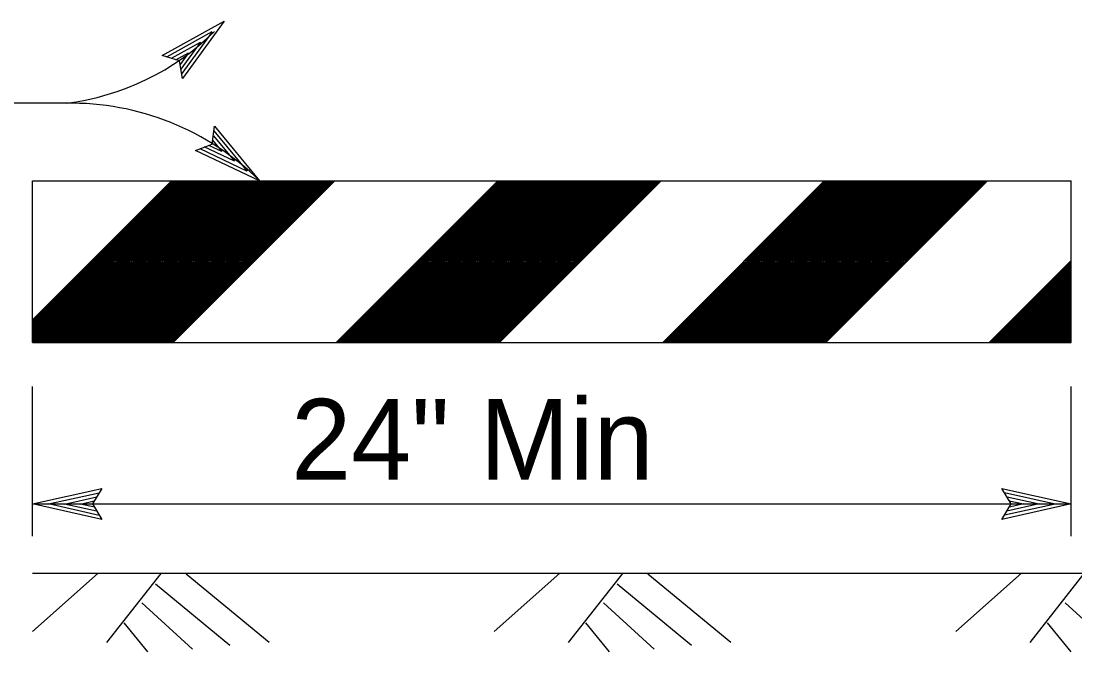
# Model space of a CAD drawing. Extents: x -894 to 866, y -476 to 714.
# Drawn here: x -319.8 to -228.5, y 82.1 to 136.7 of the extents above; entities that cross this region are included whole.
import ezdxf

# ---------------------------------------------------------------- set-up
doc = ezdxf.new("R2010")
doc.units = 0
for name, color, linetype in [('56 Stage 3 Anno', 7, 'Continuous'), ('57 Undefined', 7, 'Continuous'), ('60 Nongeo Data', 7, 'Continuous')]:
    doc.layers.add(name, color=color, linetype=linetype)

msp = doc.modelspace()

# ---------------------------------------------------------------- linework, layer by layer
at = {"layer": '56 Stage 3 Anno'}
for p, q in [((-307.559, 133.758), (-302.183, 136.739)), ((-302.183, 136.739), (-305.786, 131.761)), ((-302.183, 136.739), (-302.183, 136.739)), ((-307.161, 133.635), (-303.215, 135.823)), ((-303.22, 135.813), (-305.849, 132.186)), ((-306.747, 133.521), (-304.25, 134.906)), ((-304.25, 134.906), (-305.947, 132.562)), ((-306.071, 133.287), (-307.559, 133.758)), ((-307.559, 133.758), (-307.559, 133.758)), ((-306.385, 133.379), (-305.284, 133.99)), ((-305.284, 133.99), (-306.01, 132.987)), ((-305.786, 131.761), (-306.071, 133.287)), ((-305.786, 131.761), (-305.786, 131.761)), ((-315.883, 129.619), (-338.197, 129.619)), ((-303.223, 126.084), (-303.032, 127.633)), ((-303.079, 127.219), (-300.207, 123.74)), ((-303.032, 127.633), (-303.032, 127.633)), ((-303.032, 127.633), (-299.117, 122.893)), ((-304.671, 125.525), (-303.223, 126.084)), ((-303.189, 126.41), (-302.387, 125.439)), ((-303.116, 126.792), (-301.298, 124.59)), ((-299.117, 122.893), (-304.671, 125.525)), ((-304.671, 125.525), (-304.671, 125.525)), ((-300.218, 123.744), (-304.265, 125.665)), ((-301.298, 124.59), (-303.912, 125.83)), ((-302.387, 125.439), (-303.506, 125.969)), ((-299.117, 122.893), (-299.117, 122.893)), ((-318.794, 92.1), (-318.794, 105.077)), ((-228.795, 92.1), (-228.795, 105.077)), ((-318.794, 94.893), (-312.794, 96.223)), ((-312.794, 96.223), (-313.594, 94.893)), ((-312.794, 96.223), (-312.794, 96.223)), ((-233.994, 94.893), (-234.794, 96.233)), ((-234.794, 96.233), (-234.794, 96.233)), ((-234.794, 96.233), (-228.795, 94.893)), ((-317.403, 94.897), (-313.029, 95.864)), ((-316.032, 94.891), (-313.207, 95.518)), ((-314.65, 94.89), (-313.441, 95.158)), ((-234.578, 95.877), (-230.174, 94.894)), ((-234.344, 95.518), (-231.557, 94.896)), ((-234.168, 95.171), (-232.939, 94.896)), ((-318.794, 94.893), (-228.795, 94.893)), ((-312.794, 93.553), (-318.794, 94.893)), ((-318.794, 94.893), (-318.794, 94.893)), ((-313.011, 93.909), (-317.414, 94.893)), ((-313.245, 94.269), (-316.032, 94.891)), ((-313.421, 94.616), (-314.65, 94.89)), ((-313.594, 94.893), (-312.794, 93.553)), ((-228.795, 94.893), (-234.794, 93.563)), ((-234.794, 93.563), (-233.994, 94.893)), ((-230.185, 94.89), (-234.56, 93.922)), ((-231.557, 94.896), (-234.382, 94.269)), ((-232.939, 94.896), (-234.148, 94.629)), ((-228.795, 94.893), (-228.795, 94.893)), ((-312.794, 93.553), (-312.794, 93.553)), ((-234.794, 93.563), (-234.794, 93.563))]:
    msp.add_line(p, q, dxfattribs=at)
for centre, radius, start, end in [((-318.619, 151.672), 22.222, 277.07243, 314.60125), ((-315.476, 106.375), 23.248, 45.27885, 91.00141)]:
    msp.add_arc(centre, radius, start, end, dxfattribs=at)
at = {"layer": '60 Nongeo Data'}
for p, q in [((-318.794, 110.853), (-306.754, 122.893)), ((-318.794, 110.853), (-306.754, 122.893)), ((-318.794, 110.712), (-306.613, 122.893)), ((-318.794, 110.57), (-306.471, 122.893)), ((-318.794, 110.429), (-306.33, 122.893)), ((-318.794, 110.287), (-306.188, 122.893)), ((-318.794, 110.146), (-306.047, 122.893)), ((-318.794, 110.004), (-305.905, 122.893)), ((-318.794, 109.863), (-305.764, 122.893)), ((-318.794, 109.721), (-305.623, 122.893)), ((-318.794, 109.58), (-305.481, 122.893)), ((-318.794, 109.439), (-305.34, 122.893)), ((-318.794, 109.297), (-305.198, 122.893)), ((-318.794, 109.156), (-305.057, 122.893)), ((-318.794, 109.014), (-304.916, 122.893)), ((-318.794, 108.893), (-318.794, 122.893)), ((-318.794, 122.893), (-228.795, 122.893)), ((-318.774, 108.893), (-304.774, 122.893)), ((-318.633, 108.893), (-304.633, 122.893)), ((-318.491, 108.893), (-304.491, 122.893)), ((-318.35, 108.893), (-304.35, 122.893)), ((-318.208, 108.893), (-304.209, 122.893)), ((-318.067, 108.893), (-304.067, 122.893)), ((-317.926, 108.893), (-303.926, 122.893)), ((-317.784, 108.893), (-303.784, 122.893)), ((-317.643, 108.893), (-303.643, 122.893)), ((-317.501, 108.893), (-303.501, 122.893)), ((-317.36, 108.893), (-303.36, 122.893)), ((-317.218, 108.893), (-303.218, 122.893)), ((-317.077, 108.893), (-303.077, 122.893)), ((-316.936, 108.893), (-302.936, 122.893)), ((-316.794, 108.893), (-302.794, 122.893)), ((-316.653, 108.893), (-302.653, 122.893)), ((-316.512, 108.893), (-302.512, 122.893)), ((-316.37, 108.893), (-302.37, 122.893)), ((-316.229, 108.893), (-302.229, 122.893)), ((-316.087, 108.893), (-302.087, 122.893)), ((-315.946, 108.893), (-301.946, 122.893)), ((-315.804, 108.893), (-301.804, 122.893)), ((-315.663, 108.893), (-301.663, 122.893)), ((-315.521, 108.893), (-301.522, 122.893)), ((-315.38, 108.893), (-301.38, 122.893)), ((-315.239, 108.893), (-301.239, 122.893)), ((-315.097, 108.893), (-301.097, 122.893)), ((-314.956, 108.893), (-300.956, 122.893)), ((-314.814, 108.893), (-300.814, 122.893)), ((-314.673, 108.893), (-300.673, 122.893)), ((-314.531, 108.893), (-300.531, 122.893)), ((-314.39, 108.893), (-300.39, 122.893)), ((-314.249, 108.893), (-300.249, 122.893)), ((-314.107, 108.893), (-300.107, 122.893)), ((-313.966, 108.893), (-299.966, 122.893)), ((-313.825, 108.893), (-299.825, 122.893)), ((-313.683, 108.893), (-299.683, 122.893)), ((-313.542, 108.893), (-299.542, 122.893)), ((-313.4, 108.893), (-299.4, 122.893)), ((-313.259, 108.893), (-299.259, 122.893)), ((-313.117, 108.893), (-299.117, 122.893)), ((-312.976, 108.893), (-298.976, 122.893)), ((-312.834, 108.893), (-298.835, 122.893)), ((-312.693, 108.893), (-298.693, 122.893)), ((-312.552, 108.893), (-298.552, 122.893)), ((-312.41, 108.893), (-298.41, 122.893)), ((-312.269, 108.893), (-298.269, 122.893)), ((-312.127, 108.893), (-298.127, 122.893)), ((-311.986, 108.893), (-297.986, 122.893)), ((-311.844, 108.893), (-297.844, 122.893)), ((-311.703, 108.893), (-297.703, 122.893)), ((-311.562, 108.893), (-297.562, 122.893)), ((-311.42, 108.893), (-297.42, 122.893)), ((-311.279, 108.893), (-297.279, 122.893)), ((-311.138, 108.893), (-297.138, 122.893)), ((-310.996, 108.893), (-296.996, 122.893)), ((-310.855, 108.893), (-296.855, 122.893)), ((-310.713, 108.893), (-296.713, 122.893)), ((-310.572, 108.893), (-296.572, 122.893)), ((-310.43, 108.893), (-296.43, 122.893)), ((-310.289, 108.893), (-296.289, 122.893)), ((-310.147, 108.893), (-296.148, 122.893)), ((-310.006, 108.893), (-296.006, 122.893)), ((-309.865, 108.893), (-295.865, 122.893)), ((-309.723, 108.893), (-295.723, 122.893)), ((-309.582, 108.893), (-295.582, 122.893)), ((-309.44, 108.893), (-295.44, 122.893)), ((-309.299, 108.893), (-295.299, 122.893)), ((-309.157, 108.893), (-295.157, 122.893)), ((-309.016, 108.893), (-295.016, 122.893)), ((-308.875, 108.893), (-294.875, 122.893)), ((-308.733, 108.893), (-294.733, 122.893)), ((-308.592, 108.893), (-294.592, 122.893)), ((-308.451, 108.893), (-294.451, 122.893)), ((-308.309, 108.893), (-294.309, 122.893)), ((-308.168, 108.893), (-294.168, 122.893)), ((-308.026, 108.893), (-294.026, 122.893)), ((-307.885, 108.893), (-293.885, 122.893)), ((-307.743, 108.893), (-293.743, 122.893)), ((-307.602, 108.893), (-293.602, 122.893)), ((-307.46, 108.893), (-293.461, 122.893)), ((-307.319, 108.893), (-293.319, 122.893)), ((-307.178, 108.893), (-293.178, 122.893)), ((-307.036, 108.893), (-293.036, 122.893)), ((-306.895, 108.893), (-292.895, 122.893)), ((-306.753, 108.893), (-292.753, 122.893)), ((-306.612, 108.893), (-292.612, 122.893)), ((-306.612, 108.893), (-292.612, 122.893)), ((-292.47, 108.893), (-278.47, 122.893)), ((-292.47, 108.893), (-278.47, 122.893)), ((-292.47, 108.893), (-278.47, 122.893)), ((-292.328, 108.893), (-278.328, 122.893)), ((-292.187, 108.893), (-278.187, 122.893)), ((-292.046, 108.893), (-278.046, 122.893)), ((-291.904, 108.893), (-277.904, 122.893)), ((-291.762, 108.893), (-277.763, 122.893)), ((-291.621, 108.893), (-277.621, 122.893)), ((-291.48, 108.893), (-277.48, 122.893)), ((-291.338, 108.893), (-277.339, 122.893)), ((-291.197, 108.893), (-277.197, 122.893)), ((-291.056, 108.893), (-277.056, 122.893)), ((-290.914, 108.893), (-276.914, 122.893)), ((-290.773, 108.893), (-276.773, 122.893)), ((-290.631, 108.893), (-276.631, 122.893)), ((-290.49, 108.893), (-276.49, 122.893)), ((-290.348, 108.893), (-276.348, 122.893)), ((-290.207, 108.893), (-276.207, 122.893)), ((-290.066, 108.893), (-276.066, 122.893)), ((-289.924, 108.893), (-275.924, 122.893)), ((-289.783, 108.893), (-275.783, 122.893)), ((-289.641, 108.893), (-275.641, 122.893)), ((-289.5, 108.893), (-275.5, 122.893)), ((-289.359, 108.893), (-275.359, 122.893)), ((-289.217, 108.893), (-275.217, 122.893)), ((-289.075, 108.893), (-275.076, 122.893)), ((-288.934, 108.893), (-274.934, 122.893)), ((-288.793, 108.893), (-274.793, 122.893)), ((-288.651, 108.893), (-274.651, 122.893)), ((-288.51, 108.893), (-274.51, 122.893)), ((-288.369, 108.893), (-274.369, 122.893)), ((-288.227, 108.893), (-274.227, 122.893)), ((-288.086, 108.893), (-274.086, 122.893)), ((-287.944, 108.893), (-273.944, 122.893)), ((-287.803, 108.893), (-273.803, 122.893)), ((-287.661, 108.893), (-273.661, 122.893)), ((-287.52, 108.893), (-273.52, 122.893)), ((-287.379, 108.893), (-273.379, 122.893)), ((-287.237, 108.893), (-273.237, 122.893)), ((-287.096, 108.893), (-273.096, 122.893)), ((-286.954, 108.893), (-272.954, 122.893)), ((-286.813, 108.893), (-272.813, 122.893)), ((-286.672, 108.893), (-272.672, 122.893)), ((-286.53, 108.893), (-272.53, 122.893)), ((-286.388, 108.893), (-272.389, 122.893)), ((-286.247, 108.893), (-272.247, 122.893)), ((-286.106, 108.893), (-272.106, 122.893)), ((-285.964, 108.893), (-271.964, 122.893)), ((-285.823, 108.893), (-271.823, 122.893)), ((-285.682, 108.893), (-271.682, 122.893)), ((-285.54, 108.893), (-271.54, 122.893)), ((-285.399, 108.893), (-271.399, 122.893)), ((-285.257, 108.893), (-271.257, 122.893)), ((-285.116, 108.893), (-271.116, 122.893)), ((-284.974, 108.893), (-270.974, 122.893)), ((-284.833, 108.893), (-270.833, 122.893)), ((-284.692, 108.893), (-270.692, 122.893)), ((-284.55, 108.893), (-270.55, 122.893)), ((-284.409, 108.893), (-270.409, 122.893)), ((-284.267, 108.893), (-270.267, 122.893)), ((-284.126, 108.893), (-270.126, 122.893)), ((-283.985, 108.893), (-269.985, 122.893)), ((-283.843, 108.893), (-269.843, 122.893)), ((-283.701, 108.893), (-269.702, 122.893)), ((-283.56, 108.893), (-269.56, 122.893)), ((-283.419, 108.893), (-269.419, 122.893)), ((-283.277, 108.893), (-269.277, 122.893)), ((-283.136, 108.893), (-269.136, 122.893)), ((-282.995, 108.893), (-268.995, 122.893)), ((-282.853, 108.893), (-268.853, 122.893)), ((-282.712, 108.893), (-268.712, 122.893)), ((-282.57, 108.893), (-268.57, 122.893)), ((-282.429, 108.893), (-268.429, 122.893)), ((-282.287, 108.893), (-268.287, 122.893)), ((-282.146, 108.893), (-268.146, 122.893)), ((-282.005, 108.893), (-268.005, 122.893)), ((-281.863, 108.893), (-267.863, 122.893)), ((-281.722, 108.893), (-267.722, 122.893)), ((-281.581, 108.893), (-267.581, 122.893)), ((-281.439, 108.893), (-267.439, 122.893)), ((-281.298, 108.893), (-267.298, 122.893)), ((-281.156, 108.893), (-267.156, 122.893)), ((-281.014, 108.893), (-267.015, 122.893)), ((-280.873, 108.893), (-266.873, 122.893)), ((-280.732, 108.893), (-266.732, 122.893)), ((-280.59, 108.893), (-266.59, 122.893)), ((-280.449, 108.893), (-266.449, 122.893)), ((-280.308, 108.893), (-266.308, 122.893)), ((-280.166, 108.893), (-266.166, 122.893)), ((-280.025, 108.893), (-266.025, 122.893)), ((-279.883, 108.893), (-265.883, 122.893)), ((-279.742, 108.893), (-265.742, 122.893)), ((-279.6, 108.893), (-265.6, 122.893)), ((-279.459, 108.893), (-265.459, 122.893)), ((-279.318, 108.893), (-265.318, 122.893)), ((-279.176, 108.893), (-265.176, 122.893)), ((-279.035, 108.893), (-265.035, 122.893)), ((-278.894, 108.893), (-264.894, 122.893)), ((-278.752, 108.893), (-264.752, 122.893)), ((-278.611, 108.893), (-264.611, 122.893)), ((-278.469, 108.893), (-264.469, 122.893)), ((-278.328, 108.893), (-264.328, 122.893)), ((-278.328, 108.893), (-264.328, 122.893)), ((-278.327, 108.893), (-264.328, 122.893)), ((-264.186, 108.893), (-250.186, 122.893)), ((-264.186, 108.893), (-250.186, 122.893)), ((-264.186, 108.893), (-250.186, 122.893)), ((-264.186, 108.893), (-250.186, 122.893)), ((-264.044, 108.893), (-250.044, 122.893)), ((-263.903, 108.893), (-249.903, 122.893)), ((-263.761, 108.893), (-249.761, 122.893)), ((-263.62, 108.893), (-249.62, 122.893)), ((-263.478, 108.893), (-249.478, 122.893)), ((-263.337, 108.893), (-249.337, 122.893)), ((-263.196, 108.893), (-249.196, 122.893)), ((-263.054, 108.893), (-249.054, 122.893)), ((-262.913, 108.893), (-248.913, 122.893)), ((-262.772, 108.893), (-248.772, 122.893)), ((-262.63, 108.893), (-248.63, 122.893)), ((-262.489, 108.893), (-248.489, 122.893)), ((-262.347, 108.893), (-248.347, 122.893)), ((-262.206, 108.893), (-248.206, 122.893)), ((-262.064, 108.893), (-248.064, 122.893)), ((-261.923, 108.893), (-247.923, 122.893)), ((-261.781, 108.893), (-247.781, 122.893)), ((-261.64, 108.893), (-247.64, 122.893)), ((-261.499, 108.893), (-247.499, 122.893)), ((-261.357, 108.893), (-247.357, 122.893)), ((-261.216, 108.893), (-247.216, 122.893)), ((-261.074, 108.893), (-247.074, 122.893)), ((-260.933, 108.893), (-246.933, 122.893)), ((-260.791, 108.893), (-246.791, 122.893)), ((-260.65, 108.893), (-246.65, 122.893)), ((-260.509, 108.893), (-246.509, 122.893)), ((-260.367, 108.893), (-246.367, 122.893)), ((-260.226, 108.893), (-246.226, 122.893)), ((-260.085, 108.893), (-246.085, 122.893)), ((-259.943, 108.893), (-245.943, 122.893)), ((-259.802, 108.893), (-245.802, 122.893)), ((-259.66, 108.893), (-245.66, 122.893)), ((-259.519, 108.893), (-245.519, 122.893)), ((-259.377, 108.893), (-245.377, 122.893)), ((-259.236, 108.893), (-245.236, 122.893)), ((-259.094, 108.893), (-245.094, 122.893)), ((-258.953, 108.893), (-244.953, 122.893)), ((-258.812, 108.893), (-244.812, 122.893)), ((-258.67, 108.893), (-244.67, 122.893)), ((-258.529, 108.893), (-244.529, 122.893)), ((-258.387, 108.893), (-244.387, 122.893)), ((-258.246, 108.893), (-244.246, 122.893)), ((-258.104, 108.893), (-244.104, 122.893)), ((-257.963, 108.893), (-243.963, 122.893)), ((-257.822, 108.893), (-243.822, 122.893)), ((-257.68, 108.893), (-243.68, 122.893)), ((-257.539, 108.893), (-243.539, 122.893)), ((-257.398, 108.893), (-243.398, 122.893)), ((-257.256, 108.893), (-243.256, 122.893)), ((-257.115, 108.893), (-243.115, 122.893)), ((-256.973, 108.893), (-242.973, 122.893)), ((-256.832, 108.893), (-242.832, 122.893)), ((-256.69, 108.893), (-242.69, 122.893)), ((-256.549, 108.893), (-242.549, 122.893)), ((-256.407, 108.893), (-242.407, 122.893)), ((-256.266, 108.893), (-242.266, 122.893)), ((-256.125, 108.893), (-242.125, 122.893)), ((-255.983, 108.893), (-241.983, 122.893)), ((-255.842, 108.893), (-241.842, 122.893)), ((-255.7, 108.893), (-241.7, 122.893)), ((-255.559, 108.893), (-241.559, 122.893)), ((-255.417, 108.893), (-241.417, 122.893)), ((-255.276, 108.893), (-241.276, 122.893)), ((-255.135, 108.893), (-241.135, 122.893)), ((-254.993, 108.893), (-240.993, 122.893)), ((-254.852, 108.893), (-240.852, 122.893)), ((-254.711, 108.893), (-240.711, 122.893)), ((-254.569, 108.893), (-240.569, 122.893)), ((-254.428, 108.893), (-240.428, 122.893)), ((-254.286, 108.893), (-240.286, 122.893)), ((-254.145, 108.893), (-240.145, 122.893)), ((-254.003, 108.893), (-240.003, 122.893)), ((-253.862, 108.893), (-239.862, 122.893)), ((-253.72, 108.893), (-239.72, 122.893)), ((-253.579, 108.893), (-239.579, 122.893)), ((-253.438, 108.893), (-239.438, 122.893)), ((-253.296, 108.893), (-239.296, 122.893)), ((-253.155, 108.893), (-239.155, 122.893)), ((-253.013, 108.893), (-239.013, 122.893)), ((-252.872, 108.893), (-238.872, 122.893)), ((-252.731, 108.893), (-238.731, 122.893)), ((-252.589, 108.893), (-238.589, 122.893)), ((-252.448, 108.893), (-238.448, 122.893)), ((-252.306, 108.893), (-238.306, 122.893)), ((-252.165, 108.893), (-238.165, 122.893)), ((-252.024, 108.893), (-238.024, 122.893)), ((-251.882, 108.893), (-237.882, 122.893)), ((-251.741, 108.893), (-237.741, 122.893)), ((-251.599, 108.893), (-237.599, 122.893)), ((-251.458, 108.893), (-237.458, 122.893)), ((-251.316, 108.893), (-237.316, 122.893)), ((-251.175, 108.893), (-237.175, 122.893)), ((-251.033, 108.893), (-237.033, 122.893)), ((-250.892, 108.893), (-236.892, 122.893)), ((-250.751, 108.893), (-236.751, 122.893)), ((-250.609, 108.893), (-236.609, 122.893)), ((-250.468, 108.893), (-236.468, 122.893)), ((-250.326, 108.893), (-236.326, 122.893)), ((-250.185, 108.893), (-236.185, 122.893)), ((-250.044, 108.893), (-236.044, 122.893)), ((-250.044, 108.893), (-236.044, 122.893)), ((-250.044, 108.893), (-236.044, 122.893)), ((-250.044, 108.893), (-236.044, 122.893)), ((-228.795, 108.893), (-228.795, 122.893)), ((-235.901, 108.893), (-228.795, 116)), ((-235.901, 108.893), (-228.795, 116)), ((-235.901, 108.893), (-228.795, 116)), ((-235.901, 108.893), (-228.795, 116)), ((-235.901, 108.893), (-228.795, 116)), ((-235.76, 108.893), (-228.795, 115.858)), ((-235.619, 108.893), (-228.795, 115.717)), ((-235.477, 108.893), (-228.795, 115.576)), ((-235.336, 108.893), (-228.795, 115.434)), ((-235.194, 108.893), (-228.795, 115.293)), ((-235.053, 108.893), (-228.795, 115.151)), ((-234.911, 108.893), (-228.795, 115.01)), ((-234.77, 108.893), (-228.795, 114.869)), ((-234.628, 108.893), (-228.795, 114.727)), ((-234.487, 108.893), (-228.795, 114.586)), ((-234.346, 108.893), (-228.795, 114.444)), ((-234.204, 108.893), (-228.795, 114.303)), ((-234.063, 108.893), (-228.795, 114.162)), ((-233.922, 108.893), (-228.795, 114.02)), ((-233.78, 108.893), (-228.795, 113.879)), ((-233.639, 108.893), (-228.795, 113.737)), ((-233.497, 108.893), (-228.795, 113.596)), ((-233.356, 108.893), (-228.795, 113.455)), ((-233.214, 108.893), (-228.795, 113.313)), ((-233.073, 108.893), (-228.795, 113.171)), ((-232.932, 108.893), (-228.795, 113.03)), ((-232.79, 108.893), (-228.795, 112.889)), ((-232.649, 108.893), (-228.795, 112.747)), ((-232.507, 108.893), (-228.795, 112.606)), ((-232.366, 108.893), (-228.795, 112.464)), ((-232.224, 108.893), (-228.795, 112.323)), ((-232.083, 108.893), (-228.795, 112.182)), ((-231.941, 108.893), (-228.795, 112.04)), ((-231.8, 108.893), (-228.795, 111.899)), ((-231.659, 108.893), (-228.795, 111.757)), ((-231.517, 108.893), (-228.795, 111.616)), ((-231.376, 108.893), (-228.795, 111.475)), ((-231.234, 108.893), (-228.795, 111.333)), ((-231.093, 108.893), (-228.795, 111.192)), ((-230.952, 108.893), (-228.795, 111.05)), ((-230.81, 108.893), (-228.795, 110.909)), ((-230.669, 108.893), (-228.795, 110.768)), ((-230.527, 108.893), (-228.795, 110.626)), ((-230.386, 108.893), (-228.795, 110.484)), ((-230.245, 108.893), (-228.795, 110.343)), ((-230.103, 108.893), (-228.795, 110.202)), ((-229.962, 108.893), (-228.795, 110.06)), ((-229.82, 108.893), (-228.795, 109.919)), ((-229.679, 108.893), (-228.795, 109.777)), ((-229.537, 108.893), (-228.795, 109.636)), ((-318.794, 108.893), (-228.795, 108.893)), ((-229.396, 108.893), (-228.795, 109.495)), ((-229.254, 108.893), (-228.795, 109.353)), ((-229.113, 108.893), (-228.795, 109.212)), ((-228.972, 108.893), (-228.795, 109.07)), ((-228.83, 108.893), (-228.795, 108.929)), ((-313.092, 88.907), (-318.794, 83.833)), ((-318.794, 88.893), (-204.631, 88.893)), ((-307.686, 88.87), (-312.387, 82.887)), ((-305.492, 88.846), (-298.285, 82.912)), ((-273.092, 88.907), (-278.794, 83.833)), ((-267.686, 88.87), (-272.387, 82.887)), ((-265.492, 88.846), (-258.285, 82.912)), ((-233.093, 88.907), (-238.795, 83.833)), ((-227.687, 88.87), (-232.387, 82.887)), ((-308.149, 87.972), (-301.706, 82.668)), ((-268.149, 87.972), (-261.706, 82.668)), ((-309.327, 86.322), (-304.927, 82.316)), ((-269.327, 86.322), (-264.928, 82.316)), ((-229.327, 86.322), (-224.928, 82.316)), ((-310.888, 84.604), (-308.827, 82.075)), ((-270.888, 84.604), (-268.827, 82.075)), ((-230.888, 84.604), (-228.827, 82.075))]:
    msp.add_line(p, q, dxfattribs=at)
msp.add_lwpolyline([(-318.794, 88.893), (-204.631, 88.893)], dxfattribs=at)

# ---------------------------------------------------------------- texts
at = {"layer": '57 Undefined'}
msp.add_text('24" Min', height=7, dxfattribs=at).set_placement((-296.386, 97.002))

doc.saveas('drawing.dxf')
